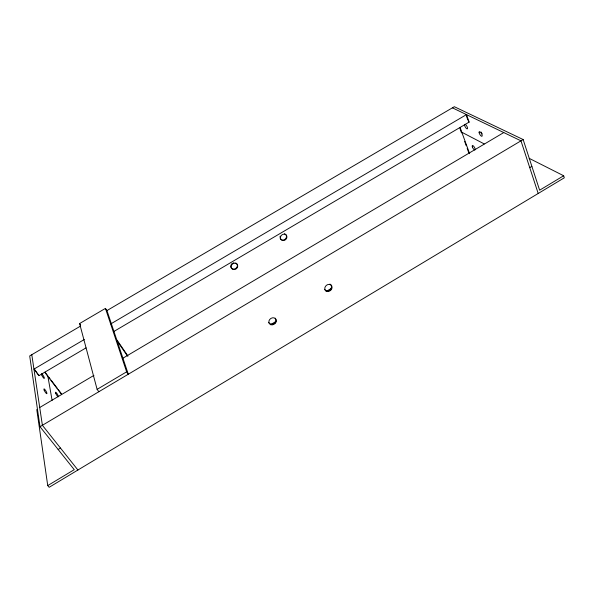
<?xml version="1.0" encoding="UTF-8"?>
<svg xmlns="http://www.w3.org/2000/svg" width="594" height="594" viewBox="0 0 594 594"><rect width="100%" height="100%" fill="white"/><g stroke="black" fill="none" stroke-linecap="round" stroke-linejoin="round"><path stroke-width="0.89" d="M529.187 158.338L563.669 175.757L564.3 177.806L49.154 487.295L47.735 485.588L74.243 469.668L39.998 426.707L29.7 355.925L80.569 326.069M563.669 175.757L539.627 190.191L523.151 139.545L454.328 106.705L106.957 310.58L116.654 339.545L127.985 356.081M58.145 449.465L60.484 448.069M529.737 167.627L531.875 166.357M270.418 324.784L275.987 321.458M326.091 291.506L330.865 288.654M272.446 324.473L275.631 322.572M328.987 290.666L331.378 289.241M39.998 426.707L523.151 139.545M39.716 407.499L93.941 375.371M122.639 358.368L503.771 132.559M97.112 389.36L126.633 371.822L105.435 308.39L79.603 323.544L97.112 389.36L98.842 391.736M84.326 339.478L33.955 369.119L38.944 375.631L86.033 347.876M110.707 323.953L466.476 114.605L469.149 122.089L113.966 331.415M452.405 107.833L520.975 140.837L538.201 193.488M468.48 121.763L469.149 122.089M461.189 131.92L484.221 143.919M77.918 470.017L42.389 425.289L31.786 354.7M34.623 369.438L38.944 375.631M45.033 372.141L47.81 375.802M48.894 377.235L50.022 378.712M51.106 380.145L57.202 388.172M58.301 389.619L61.62 393.993M44.884 372.46L61.598 394.461M79.603 323.544L80.628 325M126.633 371.822L128.304 374.227L117.137 340.986L127.465 356.044M105.435 308.39L106.927 310.595M460.112 127.562L469.631 153.698M459.934 128.482L461.523 132.848M464.656 141.439L466.245 145.782M467.181 148.352L468.755 152.688M466.505 116.231L467.916 120.181M47.951 376.685L52.109 400.393M36.776 409.548L47.735 485.588M235.647 262.942A3.445 3.044 -34.5 0 1 237.11 266.81A3.445 3.044 -34.5 0 1 233.011 269.008A3.445 3.044 -34.5 0 1 230.828 265.518M231.133 264.716A3.445 3.044 -34.5 0 1 232.321 263.394M233.115 262.971A3.445 3.044 -34.5 0 1 233.969 262.748M285.781 234.556A3.43 3.015 -41.7 0 1 284.585 239.605A3.43 3.015 -41.7 0 1 280.041 237.793M280.019 236.961A3.43 3.015 -41.7 0 1 280.212 236.13M284.415 233.761A3.43 3.015 -41.7 0 1 285.165 234.058M482.217 133.895A2.658 0.943 59.8 0 1 481.845 133.323M481.519 132.714A2.658 0.943 59.8 0 1 481.266 132.113M464.82 124.339A2.584 0.884 60.1 0 1 467.352 127.265A2.584 0.884 60.1 0 1 466.231 128.297A2.584 0.884 60.1 0 1 464.649 124.495M329.96 284.095A3.898 3.282 -41.2 0 1 330.249 289.612A3.898 3.282 -41.2 0 1 324.591 289.382M275.156 318.154A3.92 3.319 -35.1 0 1 273.908 323.448A3.92 3.319 -35.1 0 1 268.644 322.408M283.331 240.548A3.43 3.015 -41.7 0 0 286.642 235.669A3.43 3.015 -41.7 0 0 281.036 235.811A3.43 3.015 -41.7 0 0 283.331 240.548M233.635 269.557A3.453 3.044 -34.5 0 0 237.6 265.154A3.453 3.044 -34.5 0 0 232.002 264.493A3.453 3.044 -34.5 0 0 233.635 269.557M44.231 390.317A2.777 0.594 59 0 0 46.822 393.674A2.777 0.594 59 0 0 45.166 389.872A2.777 0.594 59 0 0 44.231 390.317M41.61 374.807A2.695 0.564 58.9 0 0 44.164 378.43A2.695 0.564 58.9 0 0 42.902 375.104A2.695 0.564 58.9 0 0 41.61 374.807M55.702 393.258A2.658 0.542 59.2 0 0 58.197 396.822A2.658 0.542 59.2 0 0 56.927 393.503A2.658 0.542 59.2 0 0 55.702 393.258M479.128 132.714A2.658 0.936 59.8 0 0 481.749 136.308A2.658 0.936 59.8 0 0 481.036 132.863A2.658 0.936 59.8 0 0 479.128 132.714M472.334 146.844A2.547 0.861 59.6 0 0 474.903 149.955A2.547 0.861 59.6 0 0 473.789 146.391A2.547 0.861 59.6 0 0 472.334 146.844M271.993 324.836A3.928 3.319 -35.1 0 0 276.084 319.542A3.928 3.319 -35.1 0 0 269.691 319.52A3.928 3.319 -35.1 0 0 271.993 324.836M328.118 291.491A3.906 3.282 -41.2 0 0 331.727 285.885A3.906 3.282 -41.2 0 0 325.423 286.427A3.906 3.282 -41.2 0 0 328.118 291.491"/></g></svg>
